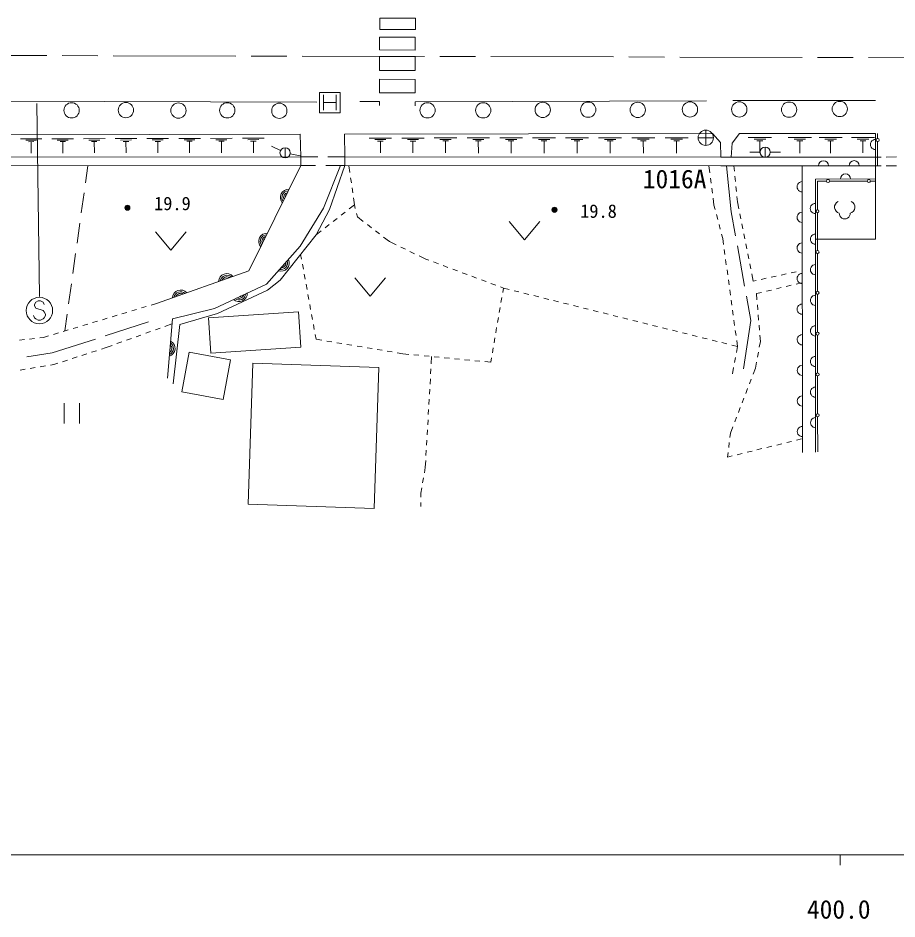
# Model space of a CAD drawing. Units: millimetres, scale not verified. Extents: x 40000 to 680000, y 20000 to 380000.
# Drawn here: x 387425 to 473550, y 198715 to 287048 of the extents above; entities that cross this region are included whole.
import ezdxf
from ezdxf.enums import TextEntityAlignment as Align

# ---------------------------------------------------------------- set-up
doc = ezdxf.new("R2010")
doc.units = ezdxf.units.MM
doc.header["$LTSCALE"] = 1000
doc.linetypes.add('CHAIN', pattern=[18.5, 12, -1.5, 3.5, -1.5])
for name, color, linetype, lineweight in [('M-BGD', 7, 'Continuous', 13), ('M-BMK', 2, 'CHAIN', 13), ('M-BMK-SRVR', 3, 'Continuous', 13), ('M-STR-STRC', 7, 'Continuous', 13), ('M-STR-STRD', 7, 'Continuous', 13), ('M-TTL-BAND', 7, 'Continuous', 13)]:
    doc.layers.add(name, color=color, linetype=linetype, lineweight=lineweight)
doc.styles.add('ＭＳ ゴシック', font='')
doc.styles.get('ＭＳ ゴシック').set_extended_font_data('MS Gothic')

msp = doc.modelspace()

# ---------------------------------------------------------------- linework, layer by layer
at = {"layer": 'M-BGD'}
for p, q in [((422863, 287048), (422861, 285936)), ((422863, 287048), (426360, 287040)), ((426360, 287040), (426357, 285927)), ((422861, 285936), (426357, 285927)), ((422859, 285183), (422856, 283920)), ((422859, 285183), (426355, 285175)), ((426355, 285175), (426352, 283911)), ((422856, 283920), (426352, 283911)), ((422854, 283287), (422851, 281902)), ((422854, 283287), (426351, 283279)), ((426351, 283279), (426348, 281894)), ((422851, 281902), (426348, 281894)), ((422849, 281038), (422846, 279707)), ((422849, 281038), (426346, 281029)), ((426346, 281029), (426342, 279699)), ((422846, 279707), (426342, 279699)), ((422844, 278855), (422843, 278461)), ((426340, 278833), (426339, 278452)), ((369144, 275551), (415056, 275676)), ((415056, 275676), (415136, 273445)), ((419431, 275676), (455460, 275713)), ((419459, 273423), (419431, 275676)), ((471451, 275723), (471454, 272568)), ((471651, 275733), (471652, 275233)), ((387663, 275201), (389754, 275207)), ((388186, 275063), (389232, 275066)), ((388448, 274925), (388971, 274926)), ((388710, 274925), (388713, 273810)), ((390751, 275210), (392849, 275215)), ((391276, 275071), (392325, 275074)), ((391539, 274932), (392063, 274934)), ((391801, 274933), (391804, 273814)), ((393846, 275218), (395950, 275224)), ((394372, 275079), (395425, 275082)), ((394636, 274940), (395162, 274941)), ((394899, 274940), (394902, 273818)), ((396947, 275227), (399058, 275232)), ((397475, 275087), (398531, 275090)), ((397739, 274947), (398267, 274949)), ((398003, 274948), (398006, 273822)), ((400055, 275235), (402172, 275241)), ((400585, 275095), (401643, 275098)), ((400850, 274955), (401379, 274956)), ((401114, 274956), (401117, 273826)), ((403169, 275244), (405293, 275249)), ((403700, 275103), (404763, 275106)), ((403966, 274963), (404497, 274964)), ((404232, 274963), (404235, 273830)), ((406290, 275252), (408421, 275258)), ((406823, 275112), (407888, 275114)), ((407090, 274970), (407622, 274972)), ((407356, 274971), (407359, 273835)), ((409417, 275261), (411555, 275266)), ((409952, 275120), (411021, 275123)), ((410220, 274978), (410754, 274979)), ((410487, 274979), (410490, 273839)), ((421837, 275278), (424027, 275281)), ((422385, 275133), (423480, 275134)), ((422659, 274987), (423206, 274988)), ((422933, 274988), (422934, 273820)), ((425023, 275282), (427221, 275284)), ((425572, 275136), (426672, 275137)), ((425847, 274990), (426397, 274990)), ((426122, 274990), (426123, 273817)), ((428217, 275285), (430424, 275287)), ((428769, 275139), (429872, 275140)), ((429045, 274992), (429596, 274992)), ((429321, 274992), (429322, 273815)), ((431419, 275288), (433635, 275291)), ((431974, 275141), (433082, 275142)), ((432251, 274994), (432805, 274994)), ((432528, 274994), (432529, 273812)), ((434631, 275292), (436856, 275294)), ((435187, 275144), (436300, 275145)), ((435466, 274996), (436022, 274996)), ((435744, 274996), (435745, 273810)), ((437851, 275295), (440085, 275297)), ((438410, 275147), (439527, 275148)), ((438689, 274998), (439248, 274999)), ((438969, 274998), (438970, 273807)), ((441081, 275298), (443323, 275301)), ((441641, 275149), (442763, 275151)), ((441922, 275000), (442483, 275001)), ((442202, 275000), (442203, 273804)), ((444319, 275302), (446570, 275304)), ((444882, 275152), (446008, 275153)), ((445163, 275002), (445726, 275003)), ((445445, 275003), (445446, 273802)), ((447566, 275305), (449826, 275307)), ((448131, 275155), (449261, 275156)), ((448414, 275005), (448979, 275005)), ((448696, 275005), (448698, 273799)), ((450822, 275308), (453091, 275311)), ((451389, 275158), (452524, 275159)), ((451673, 275007), (452240, 275007)), ((451957, 275007), (451958, 273797)), ((458980, 275321), (461257, 275320)), ((459549, 275169), (460687, 275168)), ((459833, 275017), (460403, 275017)), ((460118, 275017), (460118, 273802)), ((462893, 275326), (465170, 275325)), ((463463, 275174), (464601, 275174)), ((463747, 275022), (464316, 275022)), ((464032, 275022), (464031, 273807)), ((465917, 275325), (468184, 275324)), ((466484, 275174), (467617, 275173)), ((466767, 275022), (467334, 275022)), ((467050, 275022), (467050, 273813)), ((469084, 275324), (471342, 275323)), ((469649, 275173), (470777, 275173)), ((469931, 275022), (470495, 275022)), ((470213, 275022), (470213, 273818)), ((471652, 274933), (471654, 272569)), ((413145, 274043), (412246, 274482)), ((413594, 274324), (413594, 273324)), ((460138, 273900), (459138, 273900)), ((460638, 274400), (460638, 273400)), ((461138, 273900), (462138, 273900)), ((376069, 273393), (415136, 273445)), ((414085, 273728), (415066, 273537)), ((415136, 273445), (415134, 272595)), ((415136, 273445), (416797, 273436)), ((417797, 273431), (419459, 273423)), ((419459, 273423), (419456, 272573)), ((471453, 273418), (472003, 273419)), ((472503, 273420), (473503, 273422)), ((376022, 272543), (415134, 272595)), ((394274, 272567), (394041, 270903)), ((416574, 272587), (415134, 272595)), ((419014, 272575), (417574, 272582)), ((419853, 272572), (419948, 271890)), ((455208, 271855), (455118, 272544)), ((456836, 272544), (457309, 268057)), ((457571, 272545), (457623, 272030)), ((464254, 272556), (464280, 244451)), ((471454, 272568), (471449, 271268)), ((471454, 272568), (472004, 272569)), ((472504, 272570), (473504, 272572)), ((420016, 271395), (420085, 270900)), ((455337, 270863), (455272, 271359)), ((457673, 271532), (457723, 271035)), ((471449, 271268), (465555, 271258)), ((465555, 271258), (465580, 244484)), ((471449, 271268), (471455, 265368)), ((420154, 270404), (420222, 269909)), ((455466, 269872), (455401, 270368)), ((457773, 270537), (457824, 270040)), ((466649, 271060), (465756, 271059)), ((465756, 271059), (465758, 268253)), ((470649, 271067), (466949, 271061)), ((471449, 271068), (470949, 271067)), ((393903, 269913), (393626, 267932)), ((457874, 269542), (457926, 269027)), ((420385, 268731), (419883, 268336)), ((420291, 269414), (420385, 268731)), ((420473, 268383), (420385, 268731)), ((455620, 268687), (455530, 269376)), ((455730, 268270), (455620, 268687)), ((457926, 269027), (458064, 268328)), ((419490, 268027), (419098, 267717)), ((420681, 267549), (420594, 267898)), ((455985, 267303), (455858, 267787)), ((457309, 268057), (457734, 265684)), ((458161, 267838), (458258, 267347)), ((465758, 267953), (465762, 264253)), ((393487, 266942), (393210, 264961)), ((417919, 266789), (417526, 266480)), ((418705, 267408), (418312, 267099)), ((421259, 267102), (420681, 267549)), ((422050, 266490), (421654, 266796)), ((435549, 267103), (437049, 265303)), ((437049, 265303), (438549, 267103)), ((456240, 266336), (456113, 266820)), ((458355, 266857), (458452, 266366)), ((400909, 266088), (402409, 264288)), ((402409, 264288), (403909, 266088)), ((417133, 266171), (416631, 265775)), ((422841, 265878), (422445, 266184)), ((423814, 265125), (423236, 265572)), ((424475, 264808), (423814, 265125)), ((456477, 265436), (456367, 265853)), ((456558, 264843), (456477, 265436)), ((458549, 265876), (458646, 265385)), ((471455, 265368), (465561, 265358)), ((425377, 264376), (424926, 264592)), ((426279, 263944), (425828, 264160)), ((456694, 263852), (456626, 264348)), ((457910, 264700), (458615, 260762)), ((458743, 264895), (458840, 264404)), ((393072, 263971), (392795, 261990)), ((415119, 263869), (415205, 263398)), ((427391, 263411), (426730, 263728)), ((427676, 263304), (427391, 263411)), ((456829, 262862), (456762, 263357)), ((458937, 263914), (459034, 263423)), ((465762, 263953), (465765, 260253)), ((415294, 262906), (415383, 262414)), ((428613, 262954), (428145, 263129)), ((429550, 262604), (429082, 262779)), ((430487, 262254), (430018, 262429)), ((456965, 261871), (456897, 262366)), ((459131, 262933), (459228, 262442)), ((415473, 261922), (415562, 261430)), ((420419, 261566), (421919, 259766)), ((421919, 259766), (423419, 261566)), ((431424, 261904), (430955, 262079)), ((432360, 261554), (431892, 261729)), ((459325, 261952), (459463, 261253)), ((460241, 261422), (460729, 261529)), ((461218, 261635), (461707, 261741)), ((462195, 261848), (462684, 261954)), ((463172, 262060), (463661, 262167)), ((392656, 260999), (392379, 259019)), ((415652, 260938), (415741, 260446)), ((433297, 261205), (432829, 261379)), ((434234, 260855), (433765, 261030)), ((434988, 260573), (434702, 260680)), ((457100, 260880), (457032, 261375)), ((459463, 261253), (459752, 261316)), ((462218, 260611), (461732, 260495)), ((463191, 260841), (462705, 260726)), ((464165, 261071), (463678, 260956)), ((415830, 259954), (415920, 259463)), ((434914, 260141), (434988, 260573)), ((434988, 260573), (435543, 260434)), ((436028, 260313), (436513, 260192)), ((436998, 260070), (437483, 259949)), ((437968, 259828), (438453, 259707)), ((457235, 259889), (457168, 260385)), ((458791, 259778), (459215, 257405)), ((460272, 260150), (459781, 260034)), ((459781, 260034), (459830, 259428)), ((461245, 260380), (460759, 260265)), ((465766, 259953), (465769, 256253)), ((400476, 258907), (400985, 259060)), ((416009, 258971), (416099, 258479)), ((434746, 259155), (434830, 259648)), ((438938, 259585), (439423, 259464)), ((439908, 259343), (440393, 259222)), ((440878, 259100), (441364, 258979)), ((441849, 258858), (442334, 258737)), ((457371, 258899), (457303, 259394)), ((459871, 258929), (459912, 258431)), ((392240, 258028), (392008, 256364)), ((397603, 258044), (398082, 258188)), ((398561, 258332), (399040, 258476)), ((399519, 258620), (399997, 258764)), ((416188, 257987), (416277, 257495)), ((434577, 258169), (434661, 258662)), ((442819, 258615), (443304, 258494)), ((443789, 258373), (444274, 258251)), ((444759, 258130), (445244, 258009)), ((457506, 257908), (457439, 258403)), ((459952, 257933), (459993, 257434)), ((394730, 257182), (395209, 257325)), ((395688, 257469), (396166, 257613)), ((395966, 255884), (400201, 257254)), ((396645, 257757), (397124, 257901)), ((401822, 256818), (402507, 257065)), ((434409, 257184), (434493, 257676)), ((445729, 257888), (446214, 257766)), ((446699, 257645), (447184, 257524)), ((447669, 257403), (448155, 257281)), ((448640, 257160), (449125, 257039)), ((457642, 256917), (457574, 257412)), ((459215, 257405), (458528, 252649)), ((390899, 256031), (391378, 256175)), ((391857, 256319), (392335, 256463)), ((392814, 256606), (393293, 256750)), ((393772, 256894), (394251, 257038)), ((399940, 256140), (400411, 256309)), ((400881, 256479), (401351, 256648)), ((416367, 257003), (416456, 256511)), ((434241, 256198), (434325, 256691)), ((449610, 256917), (450095, 256796)), ((450580, 256675), (451065, 256554)), ((451550, 256432), (452035, 256311)), ((452520, 256190), (453005, 256069)), ((457777, 255926), (457709, 256422)), ((460034, 256936), (460075, 256438)), ((387559, 255459), (388056, 255517)), ((388553, 255575), (389049, 255634)), ((389546, 255692), (389911, 255735)), ((389911, 255735), (390420, 255887)), ((390779, 254206), (395014, 255576)), ((397118, 255122), (397588, 255292)), ((398059, 255462), (398529, 255631)), ((398999, 255801), (399470, 255970)), ((416546, 256019), (416631, 255548)), ((416631, 255548), (417189, 255455)), ((417682, 255373), (418175, 255291)), ((434072, 255212), (434157, 255705)), ((453490, 255947), (453975, 255826)), ((454460, 255705), (454946, 255584)), ((455431, 255462), (455916, 255341)), ((457926, 254838), (457845, 255431)), ((460165, 255334), (460063, 254771)), ((460115, 255939), (460165, 255334)), ((465769, 255953), (465773, 252253)), ((394639, 254278), (395115, 254432)), ((395590, 254586), (395962, 254706)), ((395962, 254706), (396648, 254953)), ((418668, 255208), (419162, 255126)), ((419655, 255044), (420148, 254962)), ((420641, 254880), (421134, 254797)), ((421628, 254715), (422121, 254633)), ((422614, 254551), (423107, 254469)), ((433904, 254226), (433988, 254719)), ((456401, 255220), (456886, 255098)), ((457371, 254977), (457926, 254838)), ((457926, 254838), (457814, 254245)), ((388279, 253820), (390779, 254206)), ((392736, 253662), (393212, 253816)), ((393687, 253970), (394163, 254124)), ((423600, 254386), (424094, 254304)), ((424587, 254222), (425144, 254129)), ((425144, 254129), (425713, 254074)), ((426210, 254026), (426708, 253979)), ((427206, 253931), (427703, 253883)), ((427954, 253859), (427914, 253157)), ((428201, 253835), (428699, 253787)), ((429196, 253739), (429694, 253691)), ((430192, 253643), (430690, 253595)), ((431187, 253548), (431685, 253500)), ((433746, 253301), (433820, 253734)), ((457721, 253754), (457628, 253263)), ((459973, 254279), (459884, 253787)), ((388621, 252700), (389115, 252781)), ((389608, 252862), (390101, 252943)), ((390595, 253024), (390937, 253080)), ((390937, 253080), (391309, 253200)), ((391785, 253354), (392260, 253508)), ((427885, 252658), (427857, 252158)), ((432183, 253452), (432680, 253404)), ((433178, 253356), (433746, 253301)), ((457535, 252771), (457423, 252178)), ((459692, 252732), (459454, 252114)), ((459794, 253295), (459692, 252732)), ((387634, 252538), (388128, 252619)), ((465773, 251953), (465777, 248253)), ((427828, 251659), (427799, 251160)), ((459274, 251647), (459094, 251180)), ((427771, 250661), (427742, 250162)), ((458915, 250714), (458735, 250247)), ((391951, 249281), (391951, 247281)), ((393451, 249281), (393451, 247281)), ((427714, 249663), (427685, 249163)), ((458555, 249781), (458375, 249314)), ((427657, 248664), (427628, 248165)), ((458196, 248847), (458016, 248381)), ((427600, 247666), (427571, 247167)), ((457836, 247914), (457657, 247448)), ((465777, 247953), (465780, 244509)), ((427543, 246667), (427514, 246168)), ((457477, 246981), (457239, 246362)), ((427486, 245669), (427457, 245170)), ((457239, 246362), (457184, 245924)), ((463715, 245662), (464201, 245782)), ((457122, 245428), (457060, 244932)), ((459831, 244707), (460317, 244827)), ((460802, 244946), (461288, 245066)), ((461773, 245185), (462259, 245304)), ((462744, 245424), (463230, 245543)), ((427429, 244671), (427400, 244171)), ((456998, 244436), (456943, 243998)), ((456943, 243998), (457403, 244111)), ((457889, 244230), (458374, 244349)), ((458860, 244469), (459345, 244588)), ((427332, 242970), (427240, 242453)), ((427372, 243672), (427332, 242970)), ((427154, 241960), (427067, 241468)), ((426980, 240975), (426888, 240458)), ((426888, 240458), (426888, 240058)), ((426888, 239558), (426888, 239157))]:
    msp.add_line(p, q, dxfattribs=at)
for points in [[(455460, 275713), (456267, 274841), (456301, 273393)], [(457311, 273395), (457390, 274762), (458119, 275728), (471451, 275723)], [(419459, 273423), (456301, 273393), (471453, 273418)], [(415134, 272595), (410052, 262272), (400985, 259060)], [(402080, 251722), (402545, 257541), (406669, 258572), (411757, 260967), (415082, 264691), (417343, 268416), (419014, 272575)], [(402620, 251173), (403270, 256996), (406965, 258090), (411872, 260366), (413114, 261342), (416631, 265775), (417961, 268288), (419456, 272573)], [(419014, 272575), (419456, 272573), (456301, 272543), (471454, 272568)]]:
    msp.add_lwpolyline(points, dxfattribs=at)
for points in [[(406073, 257663), (414898, 258252), (415131, 254769), (406306, 254179)], [(404202, 254297), (408254, 253546), (407534, 249662), (403482, 250413)], [(409963, 239379), (410427, 253201), (422782, 252786), (422318, 238964)]]:
    msp.add_lwpolyline(points, close=True, dxfattribs=at)
for centre, radius in [((392678, 277996), 750), ((397999, 278018), 750), ((403143, 277974), 750), ((407931, 277996), 750), ((413030, 277952), 750), ((427551, 277996), 750), ((433005, 277996), 750), ((438836, 278041), 750), ((443292, 278063), 750), ((448147, 278041), 750), ((453268, 278085), 750), ((458101, 278085), 750), ((462978, 278063), 750), ((467944, 278129), 750), ((471652, 275083), 150), ((413594, 273824), 500), ((460638, 273900), 500), ((466799, 271061), 150), ((470799, 271067), 150), ((398140, 268445), 250), ((398140, 268445), 204), ((398140, 268445), 159), ((398140, 268445), 114), ((398140, 268445), 68.2), ((398140, 268445), 22.7), ((439990, 268245), 250), ((439990, 268245), 204), ((439990, 268245), 159), ((439990, 268245), 114), ((439990, 268245), 68.2), ((439990, 268245), 22.7), ((465758, 268103), 150), ((465762, 264103), 150), ((465766, 260103), 150), ((465769, 256103), 150), ((465773, 252103), 150), ((465777, 248103), 150)]:
    msp.add_circle(centre, radius, dxfattribs=at)
for centre, radius, start, end in [((471452, 274652), 500, 90.05263, 270.05263), ((466354, 272560), 500, 0.09497, 180.09497), ((469354, 272565), 500, 0.09497, 180.09497), ((468502, 271263), 500, 0.09497, 180.09497), ((464256, 270504), 500, 90.05263, 270.05263), ((413934, 269449), 812, 86.40914, 221.16941), ((413934, 269449), 650, 92.52493, 215.05363), ((413934, 269449), 488, 103.65762, 203.92094), ((413934, 269449), 325, 137.84691, 169.73165), ((465558, 268371), 500, 90.05263, 270.05263), ((468029, 268504), 599, 113.44836, 257.2818), ((468832, 268504), 599, 282.7182, 66.55164), ((464259, 267504), 500, 90.05263, 270.05263), ((468431, 267887), 534, 176.52859, 3.47141), ((411814, 265142), 812, 86.40914, 221.16941), ((411814, 265142), 650, 92.52493, 215.05363), ((411814, 265142), 488, 103.65762, 203.92094), ((411814, 265142), 325, 137.84691, 169.73165), ((464262, 264504), 500, 90.05263, 270.05263), ((465561, 265371), 500, 90.05263, 270.05263), ((413186, 263037), 812, 250.85957, 25.61984), ((413186, 263037), 650, 256.97535, 19.50405), ((413186, 263037), 488, 268.10804, 8.37136), ((413186, 263037), 325, 302.29733, 334.18207), ((465564, 262371), 500, 90.05263, 270.05263), ((407885, 261173), 812, 42.12491, 176.88518), ((407885, 261173), 650, 48.2407, 170.76939), ((407885, 261173), 488, 59.37338, 159.6367), ((407885, 261173), 325, 93.56267, 125.44741), ((464264, 261504), 500, 90.05263, 270.05263), ((403361, 259570), 812, 42.12491, 176.88518), ((403361, 259570), 650, 48.2407, 170.76939), ((403361, 259570), 488, 59.37338, 159.6367), ((403361, 259570), 325, 93.56267, 125.44741), ((409080, 260052), 812, 227.82099, 2.58126), ((409080, 260052), 650, 233.93678, 356.46547), ((409080, 260052), 488, 245.06947, 345.33278), ((409080, 260052), 325, 279.25876, 311.14349), ((465566, 259371), 500, 90.05263, 270.05263), ((464267, 258504), 500, 90.05263, 270.05263), ((465569, 256371), 500, 90.05263, 270.05263), ((402001, 254657), 812, 288.04594, 62.80621), ((464270, 255504), 500, 90.05263, 270.05263), ((402001, 254657), 650, 294.16173, 56.69042), ((402001, 254657), 488, 305.29442, 45.55774), ((402001, 254657), 325, 339.48371, 11.36845), ((465572, 253371), 500, 90.05263, 270.05263), ((464273, 252504), 500, 90.05263, 270.05263), ((465575, 250371), 500, 90.05263, 270.05263), ((464275, 249504), 500, 90.05263, 270.05263), ((465577, 247371), 500, 90.05263, 270.05263), ((464278, 246504), 500, 90.05263, 270.05263)]:
    msp.add_arc(centre, radius, start, end, dxfattribs=at)
at = {"layer": 'M-BMK'}
msp.add_line((378261, 283396), (477132, 283154), dxfattribs=at)
at = {"layer": 'M-BMK-SRVR'}
for p, q in [((454815, 276056), (454815, 274556)), ((455565, 275306), (454065, 275306))]:
    msp.add_line(p, q, dxfattribs=at)
msp.add_circle((454815, 275306), 750, dxfattribs=at)
at = {"layer": 'M-STR-STRC'}
for p, q in [((416980, 277753), (416980, 279753)), ((416980, 279753), (418980, 279753)), ((417355, 279503), (417355, 278003)), ((418605, 279503), (418605, 278003)), ((418980, 279753), (418980, 277753)), ((389262, 278670), (389528, 259748)), ((417355, 278753), (418605, 278753)), ((418980, 277753), (416980, 277753)), ((389163, 259193), (389045, 258957)), ((389045, 258957), (389045, 258839)), ((389045, 258839), (389163, 258602)), ((389399, 259311), (389163, 259193)), ((389636, 259311), (389399, 259311)), ((389872, 259193), (389636, 259311)), ((389990, 258957), (389872, 259193)), ((389163, 258602), (389872, 258366)), ((389872, 258366), (389990, 258248)), ((389990, 258248), (390109, 258011)), ((390109, 258011), (390109, 257893)), ((389045, 257657), (388927, 257893)), ((389163, 257539), (389045, 257657)), ((389399, 257421), (389163, 257539)), ((389636, 257421), (389399, 257421)), ((389872, 257539), (389636, 257421)), ((389990, 257657), (389872, 257539)), ((390109, 257893), (389990, 257657))]:
    msp.add_line(p, q, dxfattribs=at)
msp.add_circle((389518, 258366), 1300, dxfattribs=at)
at = {"layer": 'M-STR-STRD'}
for p, q in [((370678, 278913), (416718, 278810)), ((420908, 278877), (422859, 278855)), ((426340, 278833), (454894, 278921)), ((457455, 278955), (471448, 278959))]:
    msp.add_line(p, q, dxfattribs=at)
at = {"layer": 'M-TTL-BAND'}
for p, q in [((40000, 205000), (579000, 205000)), ((468000, 205000), (468000, 204000))]:
    msp.add_line(p, q, dxfattribs=at)

# ---------------------------------------------------------------- texts
at = {"layer": 'M-BGD', "style": 'ＭＳ ゴシック'}
for s, p in [('19.9', (400756, 267811)), ('19.8', (442507, 267063))]:
    msp.add_text(s, height=1320, dxfattribs=at).set_placement(p, align=Align.BOTTOM_LEFT)
at = {"layer": 'M-BMK-SRVR', "style": 'ＭＳ ゴシック'}
msp.add_text('1016A', height=1833, dxfattribs=at).set_placement((448646, 269802), align=Align.BOTTOM_LEFT)
at = {"layer": 'M-TTL-BAND', "style": 'ＭＳ ゴシック'}
msp.add_text('400.0', height=1833, dxfattribs=at).set_placement((467844, 198195), align=Align.BOTTOM_CENTER)

doc.saveas('drawing.dxf')
